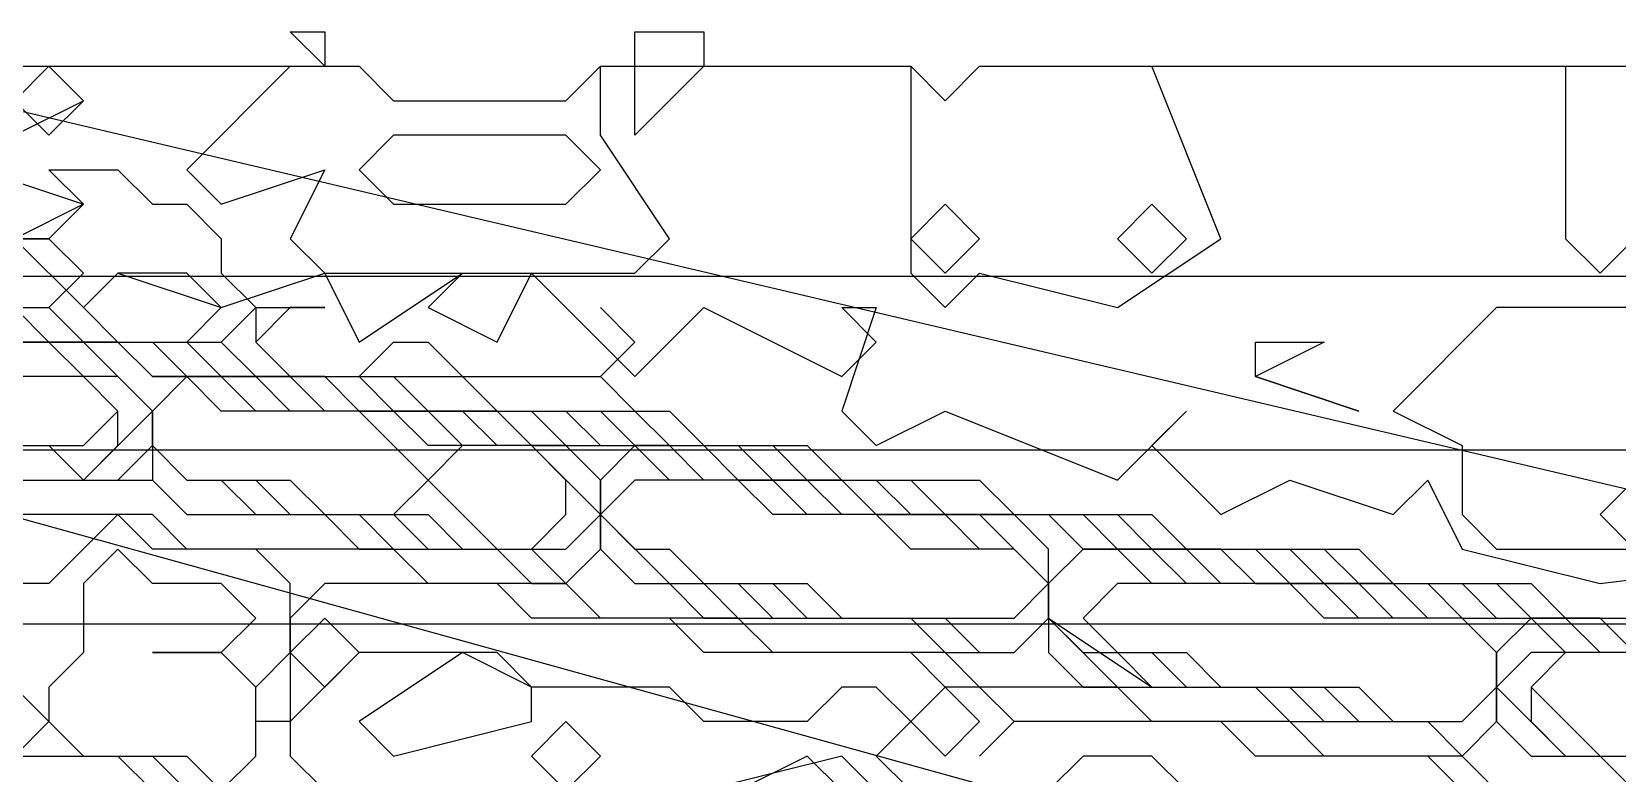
# Model space of a CAD drawing. Extents: x 46 to 224, y 52 to 151.
# Drawn here: x 135.83 to 163.21, y 138.42 to 151.22 of the extents above; entities that cross this region are included whole.
import ezdxf

# ---------------------------------------------------------------- set-up
doc = ezdxf.new("R2010")
doc.units = 0
doc.layers.add('OUTLINE', color=1, linetype='CONTINUOUS')

msp = doc.modelspace()

# ---------------------------------------------------------------- linework, layer by layer
for p, q in [((140.2913, 151.2183), (140.8865, 151.2183)), ((140.8865, 150.623), (140.2913, 151.2183)), ((140.8865, 151.2183), (140.8865, 150.623)), ((146.2437, 151.2183), (147.4341, 151.2183)), ((146.2437, 150.623), (146.2437, 151.2183)), ((147.4341, 151.2183), (147.4341, 150.623)), ((99.8151, 150.623), (141.4818, 150.623)), ((136.1246, 150.623), (135.5294, 150.0278)), ((136.7198, 150.0278), (136.1246, 150.623)), ((136.1246, 150.623), (140.2913, 150.623)), ((136.7198, 150.0278), (136.1246, 150.623)), ((140.2913, 150.623), (138.5056, 148.8373)), ((141.4818, 150.623), (142.077, 150.0278)), ((145.0532, 150.0278), (145.6484, 150.623)), ((145.6484, 149.4326), (145.6484, 150.623)), ((145.6484, 150.623), (151.0056, 150.623)), ((145.6484, 150.623), (151.0056, 150.623)), ((147.4341, 150.623), (146.2437, 149.4326)), ((146.2437, 149.4326), (146.2437, 150.623)), ((151.0056, 150.623), (151.0056, 147.0516)), ((151.0056, 150.623), (151.6008, 150.0278)), ((151.6008, 150.0278), (152.196, 150.623)), ((152.196, 150.623), (212.9103, 150.623)), ((156.3627, 147.6468), (155.1722, 150.623)), ((155.1722, 150.623), (162.3151, 150.623)), ((162.3151, 150.623), (162.3151, 147.6468)), ((135.5294, 149.4326), (136.7198, 150.0278)), ((135.5294, 150.0278), (136.1246, 149.4326)), ((136.1246, 149.4326), (136.7198, 150.0278)), ((142.077, 150.0278), (145.0532, 150.0278)), ((133.1484, 149.4326), (136.7198, 148.2421)), ((133.1484, 149.4326), (136.7198, 148.2421)), ((142.077, 149.4326), (141.4818, 148.8373)), ((145.0532, 149.4326), (142.077, 149.4326)), ((145.6484, 148.8373), (145.0532, 149.4326)), ((146.8389, 147.6468), (145.6484, 149.4326)), ((136.7198, 148.2421), (136.1246, 148.8373)), ((136.1246, 148.8373), (137.3151, 148.8373)), ((137.3151, 148.8373), (137.9103, 148.2421)), ((138.5056, 148.8373), (139.1008, 148.2421)), ((139.1008, 148.2421), (140.8865, 148.8373)), ((140.8865, 148.8373), (140.2913, 147.6468)), ((141.4818, 148.8373), (142.077, 148.2421)), ((145.0532, 148.2421), (145.6484, 148.8373)), ((136.7198, 148.2421), (135.5294, 147.6468)), ((136.7198, 148.2421), (135.5294, 147.6468)), ((136.1246, 147.6468), (136.7198, 148.2421)), ((137.9103, 148.2421), (138.5056, 148.2421)), ((138.5056, 148.2421), (139.1008, 147.6468)), ((142.077, 148.2421), (145.0532, 148.2421)), ((151.6008, 148.2421), (151.0056, 147.6468)), ((152.196, 147.6468), (151.6008, 148.2421)), ((155.1722, 148.2421), (154.577, 147.6468)), ((155.7675, 147.6468), (155.1722, 148.2421)), ((136.1246, 147.6468), (134.9341, 147.6468)), ((135.5294, 147.6468), (136.7198, 146.4564)), ((135.5294, 147.6468), (136.7198, 146.4564)), ((135.5294, 147.6468), (136.1246, 147.6468)), ((136.7198, 147.0516), (136.1246, 147.6468)), ((139.1008, 147.6468), (139.1008, 147.0516)), ((140.2913, 147.6468), (140.8865, 147.0516)), ((146.2437, 147.0516), (146.8389, 147.6468)), ((151.0056, 147.6468), (151.6008, 147.0516)), ((151.6008, 147.0516), (152.196, 147.6468)), ((154.577, 146.4564), (156.3627, 147.6468)), ((154.577, 147.6468), (155.1722, 147.0516)), ((155.1722, 147.0516), (155.7675, 147.6468)), ((162.3151, 147.6468), (162.9103, 147.0516)), ((162.9103, 147.0516), (163.5056, 147.6468)), ((136.1246, 146.4564), (136.7198, 147.0516)), ((136.7198, 146.4564), (137.3151, 147.0516)), ((136.7198, 146.4564), (137.3151, 147.0516)), ((137.3151, 147.0516), (136.7198, 146.4564)), ((137.3151, 147.0516), (139.1008, 146.4564)), ((137.3151, 147.0516), (139.1008, 146.4564)), ((138.5056, 147.0516), (137.3151, 147.0516)), ((139.1008, 146.4564), (138.5056, 147.0516)), ((139.1008, 146.4564), (140.8865, 147.0516)), ((139.1008, 146.4564), (140.8865, 147.0516)), ((139.1008, 147.0516), (139.696, 146.4564)), ((140.8865, 147.0516), (141.4818, 145.8611)), ((140.8865, 147.0516), (141.4818, 145.8611)), ((140.8865, 147.0516), (146.2437, 147.0516)), ((141.4818, 145.8611), (143.2675, 147.0516)), ((141.4818, 145.8611), (143.2675, 147.0516)), ((143.2675, 147.0516), (142.6722, 146.4564)), ((143.2675, 147.0516), (142.6722, 146.4564)), ((143.8627, 145.8611), (144.4579, 147.0516)), ((143.8627, 145.8611), (144.4579, 147.0516)), ((144.4579, 147.0516), (146.2437, 145.2659)), ((144.4579, 147.0516), (146.2437, 145.2659)), ((151.0056, 147.0516), (151.6008, 146.4564)), ((151.6008, 146.4564), (152.196, 147.0516)), ((152.196, 147.0516), (154.577, 146.4564)), ((135.5294, 146.4564), (136.1246, 145.8611)), ((135.5294, 146.4564), (136.1246, 146.4564)), ((135.5294, 146.4564), (136.1246, 146.4564)), ((136.1246, 146.4564), (136.7198, 145.8611)), ((136.7198, 146.4564), (137.3151, 145.8611)), ((138.5056, 145.8611), (139.1008, 146.4564)), ((139.1008, 145.8611), (139.696, 146.4564)), ((139.696, 146.4564), (139.696, 145.8611)), ((139.696, 146.4564), (140.8865, 146.4564)), ((140.2913, 146.4564), (139.696, 145.8611)), ((140.8865, 146.4564), (140.2913, 146.4564)), ((142.6722, 146.4564), (143.8627, 145.8611)), ((142.6722, 146.4564), (143.8627, 145.8611)), ((146.2437, 145.8611), (145.6484, 146.4564)), ((145.6484, 146.4564), (146.2437, 145.8611)), ((146.2437, 145.2659), (147.4341, 146.4564)), ((146.2437, 145.2659), (147.4341, 146.4564)), ((147.4341, 146.4564), (149.8151, 145.2659)), ((147.4341, 146.4564), (149.8151, 145.2659)), ((150.4103, 145.8611), (149.8151, 146.4564)), ((149.8151, 146.4564), (150.4103, 146.4564)), ((150.4103, 146.4564), (149.8151, 144.6707)), ((150.4103, 145.8611), (149.8151, 146.4564)), ((149.8151, 146.4564), (150.4103, 146.4564)), ((150.4103, 146.4564), (149.8151, 144.6707)), ((161.1246, 146.4564), (159.3389, 144.6707)), ((164.696, 146.4564), (161.1246, 146.4564)), ((133.1484, 145.8611), (138.5056, 145.8611)), ((133.7437, 145.8611), (137.9103, 145.8611)), ((133.7437, 145.8611), (137.9103, 145.8611)), ((134.3389, 145.8611), (137.3151, 145.8611)), ((134.9341, 145.8611), (137.3151, 145.8611)), ((134.9341, 145.8611), (137.3151, 145.8611)), ((137.3151, 145.8611), (134.9341, 145.8611)), ((136.7198, 145.8611), (134.9341, 145.8611)), ((136.7198, 145.8611), (134.9341, 145.8611)), ((136.7198, 145.8611), (134.9341, 145.8611)), ((136.7198, 145.8611), (135.5294, 145.8611)), ((137.3151, 145.8611), (135.5294, 145.8611)), ((136.1246, 145.8611), (135.5294, 145.8611)), ((136.1246, 145.8611), (139.1008, 145.8611)), ((136.7198, 145.2659), (136.1246, 145.8611)), ((137.3151, 145.2659), (136.7198, 145.8611)), ((137.3151, 145.2659), (136.7198, 145.8611)), ((137.3151, 145.2659), (136.7198, 145.8611)), ((136.7198, 145.8611), (139.1008, 145.8611)), ((137.3151, 145.2659), (136.7198, 145.8611)), ((137.3151, 145.8611), (137.9103, 145.2659)), ((137.9103, 145.2659), (137.3151, 145.8611)), ((137.3151, 145.8611), (137.9103, 145.2659)), ((137.9103, 145.2659), (137.3151, 145.8611)), ((137.3151, 145.8611), (137.9103, 145.2659)), ((137.3151, 145.8611), (138.5056, 145.8611)), ((137.9103, 145.8611), (138.5056, 145.2659)), ((137.9103, 145.8611), (138.5056, 145.2659)), ((138.5056, 145.8611), (139.1008, 145.2659)), ((139.1008, 145.8611), (139.696, 145.2659)), ((139.696, 145.8611), (140.2913, 145.2659)), ((139.696, 145.8611), (140.2913, 145.2659)), ((141.4818, 145.2659), (142.077, 145.8611)), ((142.077, 145.8611), (142.6722, 145.8611)), ((142.6722, 145.8611), (143.2675, 145.2659)), ((145.6484, 145.2659), (146.2437, 145.8611)), ((146.2437, 145.8611), (145.6484, 145.2659)), ((149.8151, 145.2659), (150.4103, 145.8611)), ((149.8151, 145.2659), (150.4103, 145.8611)), ((156.9579, 145.8611), (158.1484, 145.8611)), ((158.1484, 145.8611), (156.9579, 145.2659)), ((156.9579, 145.2659), (156.9579, 145.8611)), ((156.9579, 145.8611), (158.1484, 145.8611)), ((158.1484, 145.8611), (156.9579, 145.2659)), ((156.9579, 145.2659), (156.9579, 145.8611)), ((136.7198, 145.2659), (134.9341, 145.2659)), ((136.7198, 145.2659), (134.9341, 145.2659)), ((137.3151, 145.2659), (136.7198, 145.2659)), ((137.3151, 144.6707), (136.7198, 145.2659)), ((137.3151, 144.6707), (136.7198, 145.2659)), ((137.9103, 144.6707), (137.3151, 145.2659)), ((137.9103, 144.6707), (137.3151, 145.2659)), ((137.9103, 144.6707), (137.3151, 145.2659)), ((137.9103, 144.6707), (137.3151, 145.2659)), ((137.9103, 144.6707), (137.3151, 145.2659)), ((138.5056, 145.2659), (137.9103, 144.6707)), ((137.9103, 145.2659), (140.8865, 145.2659)), ((140.8865, 145.2659), (137.9103, 145.2659)), ((137.9103, 145.2659), (140.8865, 145.2659)), ((140.8865, 145.2659), (137.9103, 145.2659)), ((137.9103, 145.2659), (140.8865, 145.2659)), ((138.5056, 145.2659), (137.9103, 144.6707)), ((138.5056, 145.2659), (137.9103, 144.6707)), ((138.5056, 145.2659), (137.9103, 144.6707)), ((138.5056, 145.2659), (137.9103, 144.6707)), ((138.5056, 145.2659), (137.9103, 144.6707)), ((138.5056, 145.2659), (137.9103, 144.6707)), ((139.696, 145.2659), (138.5056, 145.2659)), ((140.2913, 145.2659), (138.5056, 145.2659)), ((138.5056, 145.2659), (140.8865, 145.2659)), ((139.696, 145.2659), (138.5056, 145.2659)), ((139.1008, 145.2659), (138.5056, 145.2659)), ((139.1008, 144.6707), (138.5056, 145.2659)), ((139.1008, 144.6707), (138.5056, 145.2659)), ((138.5056, 145.2659), (140.8865, 145.2659)), ((139.696, 145.2659), (138.5056, 145.2659)), ((139.1008, 145.2659), (141.4818, 145.2659)), ((139.696, 144.6707), (139.1008, 145.2659)), ((140.2913, 144.6707), (139.696, 145.2659)), ((140.2913, 144.6707), (139.696, 145.2659)), ((139.696, 145.2659), (142.077, 145.2659)), ((140.2913, 144.6707), (139.696, 145.2659)), ((140.8865, 144.6707), (140.2913, 145.2659)), ((140.2913, 145.2659), (143.2675, 145.2659)), ((140.2913, 145.2659), (141.4818, 145.2659)), ((140.8865, 145.2659), (141.4818, 144.6707)), ((141.4818, 144.6707), (140.8865, 145.2659)), ((140.8865, 145.2659), (141.4818, 144.6707)), ((141.4818, 144.6707), (140.8865, 145.2659)), ((140.8865, 145.2659), (141.4818, 144.6707)), ((140.8865, 145.2659), (141.4818, 144.6707)), ((140.8865, 145.2659), (141.4818, 144.6707)), ((141.4818, 145.2659), (142.077, 144.6707)), ((142.077, 145.2659), (142.6722, 144.6707)), ((143.2675, 145.2659), (143.8627, 144.6707)), ((143.2675, 145.2659), (145.6484, 145.2659)), ((145.6484, 145.2659), (146.2437, 144.6707)), ((156.9579, 145.2659), (158.7437, 144.6707)), ((158.7437, 144.6707), (156.9579, 145.2659)), ((156.9579, 145.2659), (158.7437, 144.6707)), ((158.7437, 144.6707), (156.9579, 145.2659)), ((136.7198, 143.4802), (137.9103, 144.6707)), ((136.7198, 144.0754), (137.3151, 144.6707)), ((137.3151, 144.0754), (137.3151, 144.6707)), ((137.9103, 144.0754), (137.9103, 144.6707)), ((137.9103, 144.6707), (137.9103, 143.4802)), ((137.9103, 144.0754), (137.9103, 144.6707)), ((137.9103, 144.6707), (137.9103, 143.4802)), ((137.9103, 144.0754), (137.9103, 144.6707)), ((137.9103, 144.6707), (137.9103, 143.4802)), ((137.9103, 144.6707), (137.9103, 144.0754)), ((137.9103, 144.6707), (137.9103, 144.0754)), ((137.9103, 144.6707), (137.9103, 144.0754)), ((137.9103, 144.0754), (137.9103, 144.6707)), ((137.9103, 144.6707), (137.9103, 143.4802)), ((139.696, 144.6707), (139.1008, 144.6707)), ((139.696, 144.6707), (139.1008, 144.6707)), ((140.2913, 144.6707), (139.696, 144.6707)), ((142.077, 144.6707), (139.696, 144.6707)), ((141.4818, 144.6707), (139.696, 144.6707)), ((140.8865, 144.6707), (140.2913, 144.6707)), ((140.8865, 144.6707), (140.2913, 144.6707)), ((142.6722, 144.6707), (140.2913, 144.6707)), ((140.8865, 144.6707), (140.2913, 144.6707)), ((143.2675, 144.6707), (140.8865, 144.6707)), ((141.4818, 144.6707), (140.8865, 144.6707)), ((143.2675, 144.6707), (140.8865, 144.6707)), ((143.2675, 144.6707), (140.8865, 144.6707)), ((141.4818, 144.6707), (143.8627, 144.6707)), ((143.8627, 144.6707), (141.4818, 144.6707)), ((141.4818, 144.6707), (143.8627, 144.6707)), ((143.8627, 144.6707), (141.4818, 144.6707)), ((141.4818, 144.6707), (143.8627, 144.6707)), ((143.2675, 144.6707), (141.4818, 144.6707)), ((141.4818, 144.6707), (144.4579, 144.6707)), ((142.6722, 143.4802), (141.4818, 144.6707)), ((141.4818, 144.6707), (144.4579, 144.6707)), ((142.077, 144.6707), (145.0532, 144.6707)), ((142.6722, 144.0754), (142.077, 144.6707)), ((142.6722, 144.6707), (145.6484, 144.6707)), ((143.2675, 144.0754), (142.6722, 144.6707)), ((143.8627, 144.0754), (143.2675, 144.6707)), ((143.8627, 144.0754), (143.2675, 144.6707)), ((143.8627, 144.0754), (143.2675, 144.6707)), ((143.8627, 144.0754), (143.2675, 144.6707)), ((143.8627, 144.6707), (144.4579, 144.0754)), ((144.4579, 144.0754), (143.8627, 144.6707)), ((143.8627, 144.6707), (144.4579, 144.0754)), ((144.4579, 144.0754), (143.8627, 144.6707)), ((143.8627, 144.6707), (144.4579, 144.0754)), ((143.8627, 144.6707), (146.2437, 144.6707)), ((144.4579, 144.6707), (145.0532, 144.0754)), ((144.4579, 144.6707), (145.0532, 144.0754)), ((145.0532, 144.6707), (145.6484, 144.0754)), ((145.6484, 144.6707), (146.2437, 144.0754)), ((146.2437, 144.6707), (146.8389, 144.0754)), ((146.2437, 144.6707), (146.8389, 144.6707)), ((146.8389, 144.6707), (147.4341, 144.0754)), ((149.8151, 144.6707), (150.4103, 144.0754)), ((149.8151, 144.6707), (150.4103, 144.0754)), ((150.4103, 144.0754), (151.6008, 144.6707)), ((150.4103, 144.0754), (151.6008, 144.6707)), ((151.6008, 144.6707), (154.577, 143.4802)), ((151.6008, 144.6707), (154.577, 143.4802)), ((154.577, 143.4802), (155.7675, 144.6707)), ((154.577, 143.4802), (155.7675, 144.6707)), ((155.7675, 144.6707), (155.1722, 144.0754)), ((155.7675, 144.6707), (155.1722, 144.0754)), ((159.3389, 144.6707), (160.5294, 144.0754)), ((135.5294, 144.0754), (136.1246, 144.0754)), ((135.5294, 144.0754), (136.7198, 144.0754)), ((136.1246, 144.0754), (136.7198, 143.4802)), ((136.7198, 143.4802), (137.3151, 144.0754)), ((137.3151, 143.4802), (137.9103, 144.0754)), ((137.3151, 143.4802), (137.9103, 144.0754)), ((137.3151, 143.4802), (137.9103, 144.0754)), ((137.3151, 143.4802), (137.9103, 144.0754)), ((137.9103, 144.0754), (138.5056, 143.4802)), ((137.9103, 144.0754), (138.5056, 143.4802)), ((137.9103, 144.0754), (138.5056, 143.4802)), ((144.4579, 144.0754), (142.6722, 144.0754)), ((143.2675, 144.0754), (142.6722, 143.4802)), ((144.4579, 144.0754), (143.2675, 144.0754)), ((144.4579, 144.0754), (143.2675, 144.0754)), ((145.0532, 144.0754), (143.8627, 144.0754)), ((145.0532, 144.0754), (143.8627, 144.0754)), ((145.0532, 144.0754), (143.8627, 144.0754)), ((145.0532, 144.0754), (143.8627, 144.0754)), ((144.4579, 144.0754), (147.4341, 144.0754)), ((145.0532, 144.0754), (144.4579, 144.0754)), ((144.4579, 144.0754), (147.4341, 144.0754)), ((145.0532, 144.0754), (144.4579, 144.0754)), ((144.4579, 144.0754), (147.4341, 144.0754)), ((145.6484, 142.8849), (144.4579, 144.0754)), ((145.0532, 143.4802), (144.4579, 144.0754)), ((145.0532, 143.4802), (144.4579, 144.0754)), ((145.6484, 143.4802), (145.0532, 144.0754)), ((145.6484, 143.4802), (145.0532, 144.0754)), ((145.6484, 143.4802), (145.0532, 144.0754)), ((145.6484, 143.4802), (145.0532, 144.0754)), ((145.0532, 144.0754), (148.0294, 144.0754)), ((145.6484, 143.4802), (145.0532, 144.0754)), ((145.0532, 144.0754), (148.0294, 144.0754)), ((145.6484, 143.4802), (145.0532, 144.0754)), ((145.6484, 144.0754), (148.0294, 144.0754)), ((146.2437, 144.0754), (145.6484, 143.4802)), ((146.2437, 144.0754), (145.6484, 143.4802)), ((146.2437, 144.0754), (145.6484, 143.4802)), ((146.2437, 144.0754), (145.6484, 143.4802)), ((146.2437, 144.0754), (145.6484, 143.4802)), ((146.8389, 143.4802), (146.2437, 144.0754)), ((146.8389, 144.0754), (146.2437, 144.0754)), ((146.8389, 144.0754), (146.2437, 144.0754)), ((146.8389, 143.4802), (146.2437, 144.0754)), ((146.2437, 144.0754), (148.0294, 144.0754)), ((146.8389, 143.4802), (146.2437, 144.0754)), ((147.4341, 143.4802), (146.8389, 144.0754)), ((147.4341, 143.4802), (146.8389, 144.0754)), ((146.8389, 144.0754), (148.6246, 144.0754)), ((147.4341, 144.0754), (148.0294, 143.4802)), ((147.4341, 144.0754), (148.0294, 143.4802)), ((147.4341, 144.0754), (148.0294, 143.4802)), ((147.4341, 144.0754), (149.2198, 144.0754)), ((148.0294, 144.0754), (148.6246, 143.4802)), ((148.0294, 144.0754), (148.6246, 143.4802)), ((148.0294, 144.0754), (148.6246, 143.4802)), ((148.0294, 144.0754), (148.6246, 143.4802)), ((148.6246, 144.0754), (149.2198, 143.4802)), ((149.2198, 144.0754), (149.8151, 143.4802)), ((155.1722, 144.0754), (156.3627, 142.8849)), ((155.1722, 144.0754), (156.3627, 142.8849)), ((160.5294, 144.0754), (160.5294, 142.8849)), ((133.7437, 143.4802), (137.3151, 143.4802)), ((133.7437, 143.4802), (137.3151, 143.4802)), ((133.7437, 143.4802), (137.3151, 143.4802)), ((134.3389, 143.4802), (137.9103, 143.4802)), ((134.3389, 143.4802), (137.9103, 143.4802)), ((134.9341, 143.4802), (137.3151, 143.4802)), ((134.9341, 143.4802), (136.7198, 143.4802)), ((137.9103, 143.4802), (138.5056, 142.8849)), ((137.9103, 143.4802), (138.5056, 142.8849)), ((137.9103, 143.4802), (138.5056, 142.8849)), ((137.9103, 143.4802), (138.5056, 142.8849)), ((137.9103, 143.4802), (138.5056, 142.8849)), ((137.9103, 143.4802), (138.5056, 142.8849)), ((138.5056, 143.4802), (139.1008, 143.4802)), ((138.5056, 143.4802), (139.696, 143.4802)), ((138.5056, 143.4802), (140.2913, 143.4802)), ((139.1008, 143.4802), (139.696, 142.8849)), ((139.696, 143.4802), (140.2913, 142.8849)), ((140.2913, 143.4802), (140.8865, 142.8849)), ((142.077, 142.8849), (142.6722, 143.4802)), ((142.6722, 143.4802), (143.8627, 142.2897)), ((145.0532, 142.8849), (145.0532, 143.4802)), ((145.0532, 142.8849), (145.0532, 143.4802)), ((145.6484, 142.8849), (145.6484, 143.4802)), ((145.6484, 143.4802), (145.6484, 142.2897)), ((145.6484, 142.2897), (145.6484, 143.4802)), ((145.6484, 142.2897), (145.6484, 143.4802)), ((145.6484, 143.4802), (145.6484, 142.2897)), ((145.6484, 142.2897), (145.6484, 143.4802)), ((145.6484, 143.4802), (145.6484, 142.2897)), ((145.6484, 142.2897), (145.6484, 143.4802)), ((145.6484, 143.4802), (145.6484, 142.2897)), ((146.2437, 143.4802), (145.6484, 142.8849)), ((146.2437, 143.4802), (145.6484, 142.8849)), ((146.2437, 143.4802), (145.6484, 142.8849)), ((145.6484, 142.2897), (145.6484, 143.4802)), ((145.6484, 143.4802), (145.6484, 142.2897)), ((148.6246, 143.4802), (146.2437, 143.4802)), ((148.0294, 143.4802), (146.2437, 143.4802)), ((148.0294, 143.4802), (146.2437, 143.4802)), ((147.4341, 143.4802), (146.8389, 143.4802)), ((147.4341, 143.4802), (146.8389, 143.4802)), ((147.4341, 143.4802), (146.8389, 143.4802)), ((149.2198, 143.4802), (147.4341, 143.4802)), ((148.0294, 143.4802), (147.4341, 143.4802)), ((148.0294, 143.4802), (147.4341, 143.4802)), ((149.2198, 143.4802), (147.4341, 143.4802)), ((149.2198, 143.4802), (147.4341, 143.4802)), ((148.0294, 143.4802), (149.8151, 143.4802)), ((148.0294, 143.4802), (149.8151, 143.4802)), ((149.8151, 143.4802), (148.0294, 143.4802)), ((148.0294, 143.4802), (150.4103, 143.4802)), ((149.2198, 143.4802), (148.0294, 143.4802)), ((148.6246, 142.8849), (148.0294, 143.4802)), ((148.6246, 142.8849), (148.0294, 143.4802)), ((148.6246, 143.4802), (151.0056, 143.4802)), ((148.6246, 143.4802), (150.4103, 143.4802)), ((148.6246, 143.4802), (151.0056, 143.4802)), ((149.2198, 142.8849), (148.6246, 143.4802)), ((148.6246, 143.4802), (150.4103, 143.4802)), ((149.8151, 142.8849), (149.2198, 143.4802)), ((149.8151, 142.8849), (149.2198, 143.4802)), ((149.8151, 142.8849), (149.2198, 143.4802)), ((149.2198, 143.4802), (152.196, 143.4802)), ((149.8151, 142.8849), (149.2198, 143.4802)), ((149.8151, 143.4802), (150.4103, 142.8849)), ((149.8151, 143.4802), (150.4103, 142.8849)), ((150.4103, 142.8849), (149.8151, 143.4802)), ((149.8151, 143.4802), (152.196, 143.4802)), ((150.4103, 143.4802), (151.0056, 142.8849)), ((150.4103, 143.4802), (151.0056, 142.8849)), ((150.4103, 143.4802), (151.0056, 142.8849)), ((151.0056, 143.4802), (151.6008, 142.8849)), ((151.0056, 143.4802), (151.6008, 142.8849)), ((152.196, 143.4802), (152.7913, 142.8849)), ((152.196, 143.4802), (152.7913, 142.8849)), ((156.3627, 142.8849), (157.5532, 143.4802)), ((156.3627, 142.8849), (157.5532, 143.4802)), ((157.5532, 143.4802), (159.3389, 142.8849)), ((157.5532, 143.4802), (159.3389, 142.8849)), ((159.3389, 142.8849), (159.9341, 143.4802)), ((159.3389, 142.8849), (159.9341, 143.4802)), ((159.9341, 143.4802), (160.5294, 142.2897)), ((159.9341, 143.4802), (160.5294, 142.2897)), ((163.5056, 143.4802), (162.9103, 142.8849)), ((137.9103, 142.8849), (133.7437, 142.8849)), ((137.9103, 142.8849), (133.7437, 142.8849)), ((137.3151, 142.8849), (136.1246, 141.6945)), ((137.9103, 142.2897), (137.3151, 142.8849)), ((138.5056, 142.2897), (137.9103, 142.8849)), ((138.5056, 142.2897), (137.9103, 142.8849)), ((138.5056, 142.8849), (141.4818, 142.8849)), ((138.5056, 142.8849), (140.8865, 142.8849)), ((138.5056, 142.8849), (140.8865, 142.8849)), ((138.5056, 142.8849), (140.8865, 142.8849)), ((138.5056, 142.8849), (141.4818, 142.8849)), ((138.5056, 142.8849), (141.4818, 142.8849)), ((139.696, 142.8849), (142.077, 142.8849)), ((140.2913, 142.8849), (142.6722, 142.8849)), ((140.8865, 142.8849), (141.4818, 142.2897)), ((140.8865, 142.8849), (141.4818, 142.2897)), ((140.8865, 142.8849), (141.4818, 142.2897)), ((140.8865, 142.8849), (142.077, 142.8849)), ((141.4818, 142.8849), (142.077, 142.2897)), ((141.4818, 142.8849), (142.077, 142.2897)), ((141.4818, 142.8849), (142.077, 142.2897)), ((142.077, 142.8849), (142.6722, 142.2897)), ((142.6722, 142.8849), (143.2675, 142.2897)), ((144.4579, 142.2897), (145.0532, 142.8849)), ((144.4579, 142.2897), (145.0532, 142.8849)), ((145.0532, 142.2897), (145.6484, 142.8849)), ((145.0532, 142.2897), (145.6484, 142.8849)), ((145.6484, 142.8849), (145.6484, 142.2897)), ((145.6484, 142.8849), (146.8389, 141.6945)), ((145.6484, 142.8849), (146.2437, 142.2897)), ((149.2198, 142.8849), (148.6246, 142.8849)), ((149.2198, 142.8849), (148.6246, 142.8849)), ((149.8151, 142.8849), (149.2198, 142.8849)), ((151.6008, 142.8849), (149.2198, 142.8849)), ((150.4103, 142.8849), (149.2198, 142.8849)), ((152.196, 142.8849), (149.8151, 142.8849)), ((152.7913, 142.8849), (149.8151, 142.8849)), ((152.196, 142.8849), (149.8151, 142.8849)), ((151.6008, 142.8849), (149.8151, 142.8849)), ((152.196, 142.8849), (149.8151, 142.8849)), ((150.4103, 142.8849), (153.3865, 142.8849)), ((150.4103, 142.8849), (153.3865, 142.8849)), ((152.7913, 142.8849), (150.4103, 142.8849)), ((151.0056, 142.2897), (150.4103, 142.8849)), ((151.0056, 142.8849), (153.3865, 142.8849)), ((151.0056, 142.8849), (153.9818, 142.8849)), ((151.0056, 142.8849), (153.9818, 142.8849)), ((151.6008, 142.8849), (153.9818, 142.8849)), ((151.6008, 142.8849), (154.577, 142.8849)), ((152.196, 142.2897), (151.6008, 142.8849)), ((152.196, 142.2897), (151.6008, 142.8849)), ((153.3865, 141.6945), (152.196, 142.8849)), ((153.3865, 141.6945), (152.196, 142.8849)), ((153.3865, 141.6945), (152.196, 142.8849)), ((153.3865, 142.2897), (152.7913, 142.8849)), ((153.3865, 142.2897), (152.7913, 142.8849)), ((152.7913, 142.8849), (154.577, 142.8849)), ((152.7913, 142.8849), (155.1722, 142.8849)), ((153.3865, 142.8849), (153.9818, 142.2897)), ((153.3865, 142.8849), (153.9818, 142.2897)), ((153.3865, 142.8849), (153.9818, 142.2897)), ((153.9818, 142.8849), (154.577, 142.2897)), ((153.9818, 142.8849), (154.577, 142.2897)), ((153.9818, 142.8849), (154.577, 142.2897)), ((154.577, 142.8849), (155.1722, 142.2897)), ((154.577, 142.8849), (155.1722, 142.2897)), ((155.1722, 142.8849), (155.7675, 142.2897)), ((160.5294, 142.8849), (161.1246, 142.2897)), ((162.9103, 142.8849), (163.5056, 142.2897)), ((137.3151, 142.2897), (136.7198, 141.6945)), ((137.3151, 142.2897), (136.7198, 141.6945)), ((137.9103, 141.6945), (137.3151, 142.2897)), ((137.9103, 141.6945), (137.3151, 142.2897)), ((139.696, 142.2897), (137.9103, 142.2897)), ((142.077, 142.2897), (138.5056, 142.2897)), ((142.077, 142.2897), (138.5056, 142.2897)), ((140.2913, 141.6945), (139.696, 142.2897)), ((141.4818, 142.2897), (143.8627, 142.2897)), ((141.4818, 142.2897), (143.8627, 142.2897)), ((141.4818, 142.2897), (144.4579, 142.2897)), ((142.077, 142.2897), (145.0532, 142.2897)), ((142.6722, 141.6945), (142.077, 142.2897)), ((142.6722, 141.6945), (142.077, 142.2897)), ((142.077, 142.2897), (144.4579, 142.2897)), ((142.077, 142.2897), (144.4579, 142.2897)), ((142.6722, 142.2897), (145.0532, 142.2897)), ((143.2675, 142.2897), (144.4579, 142.2897)), ((143.8627, 142.2897), (144.4579, 141.6945)), ((143.8627, 142.2897), (144.4579, 141.6945)), ((143.8627, 142.2897), (144.4579, 142.2897)), ((144.4579, 142.2897), (145.0532, 141.6945)), ((144.4579, 142.2897), (145.0532, 141.6945)), ((144.4579, 142.2897), (145.0532, 141.6945)), ((145.0532, 141.6945), (145.6484, 142.2897)), ((145.0532, 141.6945), (145.6484, 142.2897)), ((145.0532, 141.6945), (145.6484, 142.2897)), ((145.0532, 141.6945), (145.6484, 142.2897)), ((145.0532, 141.6945), (145.6484, 142.2897)), ((145.6484, 142.2897), (146.2437, 141.6945)), ((145.6484, 142.2897), (146.2437, 141.6945)), ((145.6484, 142.2897), (146.2437, 141.6945)), ((145.6484, 142.2897), (146.2437, 141.6945)), ((145.6484, 142.2897), (146.2437, 141.6945)), ((145.6484, 142.2897), (146.2437, 141.6945)), ((146.2437, 142.2897), (146.8389, 142.2897)), ((146.8389, 142.2897), (147.4341, 141.6945)), ((152.7913, 142.2897), (151.0056, 142.2897)), ((152.7913, 142.2897), (152.196, 142.2897)), ((152.7913, 142.2897), (152.196, 142.2897)), ((153.3865, 141.6945), (152.7913, 142.2897)), ((153.3865, 141.6945), (152.7913, 142.2897)), ((153.3865, 141.6945), (152.7913, 142.2897)), ((153.9818, 142.2897), (153.3865, 141.6945)), ((153.9818, 142.2897), (153.3865, 141.6945)), ((153.9818, 142.2897), (153.3865, 141.6945)), ((153.3865, 141.0992), (153.3865, 142.2897)), ((153.3865, 141.0992), (153.3865, 142.2897)), ((153.9818, 142.2897), (153.3865, 141.6945)), ((153.9818, 142.2897), (153.3865, 141.6945)), ((153.9818, 142.2897), (153.3865, 141.6945)), ((153.9818, 142.2897), (153.3865, 141.6945)), ((153.9818, 142.2897), (153.3865, 141.6945)), ((155.1722, 142.2897), (153.9818, 142.2897)), ((153.9818, 142.2897), (156.3627, 142.2897)), ((156.3627, 142.2897), (153.9818, 142.2897)), ((153.9818, 142.2897), (156.3627, 142.2897)), ((156.3627, 142.2897), (153.9818, 142.2897)), ((153.9818, 142.2897), (156.9579, 142.2897)), ((155.7675, 142.2897), (153.9818, 142.2897)), ((155.7675, 142.2897), (153.9818, 142.2897)), ((155.1722, 142.2897), (153.9818, 142.2897)), ((154.577, 142.2897), (153.9818, 142.2897)), ((155.7675, 142.2897), (153.9818, 142.2897)), ((154.577, 142.2897), (157.5532, 142.2897)), ((154.577, 142.2897), (156.9579, 142.2897)), ((155.1722, 141.6945), (154.577, 142.2897)), ((154.577, 142.2897), (156.9579, 142.2897)), ((155.7675, 141.6945), (155.1722, 142.2897)), ((155.1722, 142.2897), (157.5532, 142.2897)), ((155.7675, 141.6945), (155.1722, 142.2897)), ((155.1722, 142.2897), (158.1484, 142.2897)), ((156.3627, 141.6945), (155.7675, 142.2897)), ((156.3627, 141.6945), (155.7675, 142.2897)), ((155.7675, 142.2897), (158.7437, 142.2897)), ((156.3627, 141.6945), (155.7675, 142.2897)), ((156.3627, 142.2897), (156.9579, 141.6945)), ((156.9579, 141.6945), (156.3627, 142.2897)), ((156.3627, 142.2897), (156.9579, 141.6945)), ((156.9579, 141.6945), (156.3627, 142.2897)), ((156.9579, 142.2897), (157.5532, 141.6945)), ((156.9579, 142.2897), (157.5532, 141.6945)), ((156.9579, 142.2897), (157.5532, 141.6945)), ((157.5532, 142.2897), (158.1484, 141.6945)), ((157.5532, 142.2897), (158.1484, 141.6945)), ((158.1484, 142.2897), (158.7437, 141.6945)), ((158.7437, 142.2897), (159.3389, 141.6945)), ((160.5294, 142.2897), (162.9103, 141.6945)), ((160.5294, 142.2897), (162.9103, 141.6945)), ((161.1246, 142.2897), (165.2913, 142.2897)), ((162.9103, 141.6945), (167.6722, 142.2897)), ((162.9103, 141.6945), (167.6722, 142.2897)), ((136.1246, 141.6945), (135.5294, 141.6945)), ((136.7198, 141.6945), (136.7198, 140.504)), ((136.7198, 141.6945), (136.7198, 140.504)), ((138.5056, 141.6945), (137.9103, 141.6945)), ((138.5056, 141.6945), (137.9103, 141.6945)), ((139.1008, 141.6945), (138.5056, 141.6945)), ((139.1008, 141.6945), (138.5056, 141.6945)), ((139.696, 141.0992), (139.1008, 141.6945)), ((139.696, 141.0992), (139.1008, 141.6945)), ((140.8865, 141.6945), (140.2913, 141.0992)), ((140.2913, 140.504), (140.2913, 141.6945)), ((143.8627, 141.6945), (140.8865, 141.6945)), ((145.0532, 141.6945), (142.6722, 141.6945)), ((145.0532, 141.6945), (142.6722, 141.6945)), ((144.4579, 141.0992), (143.8627, 141.6945)), ((144.4579, 141.6945), (145.0532, 141.6945)), ((144.4579, 141.6945), (145.0532, 141.6945)), ((145.6484, 141.0992), (145.0532, 141.6945)), ((145.6484, 141.0992), (145.0532, 141.6945)), ((146.2437, 141.6945), (148.0294, 141.6945)), ((146.2437, 141.6945), (146.8389, 141.6945)), ((146.2437, 141.6945), (147.4341, 141.6945)), ((146.2437, 141.6945), (147.4341, 141.6945)), ((146.2437, 141.6945), (148.6246, 141.6945)), ((146.2437, 141.6945), (147.4341, 141.6945)), ((146.8389, 141.6945), (147.4341, 141.0992)), ((146.8389, 141.6945), (149.2198, 141.6945)), ((147.4341, 141.6945), (148.0294, 141.0992)), ((147.4341, 141.6945), (148.0294, 141.0992)), ((147.4341, 141.6945), (149.2198, 141.6945)), ((147.4341, 141.6945), (148.0294, 141.0992)), ((148.0294, 141.6945), (148.6246, 141.0992)), ((148.6246, 141.6945), (149.2198, 141.0992)), ((149.2198, 141.6945), (149.8151, 141.0992)), ((149.2198, 141.6945), (149.8151, 141.0992)), ((152.7913, 141.0992), (153.3865, 141.6945)), ((152.7913, 141.0992), (153.3865, 141.6945)), ((153.3865, 141.0992), (153.3865, 141.6945)), ((153.3865, 141.6945), (153.3865, 141.0992)), ((153.3865, 141.6945), (153.3865, 140.504)), ((153.3865, 141.6945), (153.3865, 140.504)), ((153.3865, 141.6945), (153.3865, 141.0992)), ((153.3865, 141.0992), (153.3865, 141.6945)), ((153.3865, 141.6945), (153.3865, 141.0992)), ((153.3865, 141.0992), (153.3865, 141.6945)), ((153.3865, 141.6945), (153.3865, 141.0992)), ((153.3865, 141.6945), (153.3865, 141.0992)), ((153.3865, 141.0992), (153.3865, 141.6945)), ((153.3865, 141.6945), (153.3865, 141.0992)), ((154.577, 141.6945), (153.9818, 141.0992)), ((157.5532, 141.6945), (154.577, 141.6945)), ((155.7675, 141.6945), (155.1722, 141.6945)), ((156.3627, 141.6945), (155.7675, 141.6945)), ((156.3627, 141.6945), (155.7675, 141.6945)), ((157.5532, 141.6945), (155.7675, 141.6945)), ((158.7437, 141.6945), (156.3627, 141.6945)), ((156.9579, 141.6945), (156.3627, 141.6945)), ((156.9579, 141.6945), (156.3627, 141.6945)), ((158.1484, 141.6945), (156.3627, 141.6945)), ((156.9579, 141.6945), (156.3627, 141.6945)), ((156.9579, 141.6945), (159.3389, 141.6945)), ((159.3389, 141.6945), (156.9579, 141.6945)), ((156.9579, 141.6945), (159.3389, 141.6945)), ((159.3389, 141.6945), (156.9579, 141.6945)), ((159.3389, 141.6945), (156.9579, 141.6945)), ((158.7437, 141.6945), (156.9579, 141.6945)), ((158.7437, 141.6945), (156.9579, 141.6945)), ((157.5532, 141.6945), (159.9341, 141.6945)), ((157.5532, 141.6945), (159.9341, 141.6945)), ((158.1484, 141.0992), (157.5532, 141.6945)), ((158.1484, 141.0992), (157.5532, 141.6945)), ((157.5532, 141.6945), (159.9341, 141.6945)), ((158.1484, 141.6945), (160.5294, 141.6945)), ((158.1484, 141.6945), (160.5294, 141.6945)), ((158.7437, 141.0992), (158.1484, 141.6945)), ((159.3389, 141.0992), (158.7437, 141.6945)), ((159.3389, 141.0992), (158.7437, 141.6945)), ((158.7437, 141.6945), (161.1246, 141.6945)), ((159.3389, 141.0992), (158.7437, 141.6945)), ((159.9341, 141.0992), (159.3389, 141.6945)), ((159.3389, 141.6945), (161.7198, 141.6945)), ((159.9341, 141.6945), (160.5294, 141.0992)), ((159.9341, 141.6945), (160.5294, 141.0992)), ((159.9341, 141.6945), (160.5294, 141.0992)), ((160.5294, 141.6945), (161.1246, 141.0992)), ((160.5294, 141.6945), (161.1246, 141.0992)), ((161.1246, 141.6945), (161.7198, 141.0992)), ((161.7198, 141.6945), (162.3151, 141.0992)), ((139.1008, 140.504), (139.696, 141.0992)), ((139.1008, 140.504), (139.696, 141.0992)), ((140.2913, 141.0992), (140.2913, 139.3135)), ((140.8865, 141.0992), (140.2913, 140.504)), ((140.8865, 141.0992), (140.2913, 140.504)), ((141.4818, 140.504), (140.8865, 141.0992)), ((141.4818, 140.504), (140.8865, 141.0992)), ((146.8389, 141.0992), (144.4579, 141.0992)), ((148.0294, 141.0992), (145.6484, 141.0992)), ((148.0294, 141.0992), (145.6484, 141.0992)), ((147.4341, 140.504), (146.8389, 141.0992)), ((147.4341, 141.0992), (151.0056, 141.0992)), ((148.6246, 140.504), (148.0294, 141.0992)), ((148.6246, 140.504), (148.0294, 141.0992)), ((148.0294, 141.0992), (151.0056, 141.0992)), ((148.0294, 141.0992), (151.0056, 141.0992)), ((148.0294, 141.0992), (151.0056, 141.0992)), ((148.6246, 141.0992), (151.6008, 141.0992)), ((149.2198, 141.0992), (151.6008, 141.0992)), ((149.8151, 141.0992), (152.7913, 141.0992)), ((149.8151, 141.0992), (152.7913, 141.0992)), ((151.0056, 141.0992), (151.6008, 140.504)), ((151.0056, 141.0992), (151.6008, 140.504)), ((151.0056, 141.0992), (151.6008, 140.504)), ((151.0056, 141.0992), (151.6008, 140.504)), ((151.6008, 141.0992), (152.196, 140.504)), ((151.6008, 141.0992), (152.196, 140.504)), ((152.7913, 140.504), (153.3865, 141.0992)), ((152.7913, 140.504), (153.3865, 141.0992)), ((152.7913, 140.504), (153.3865, 141.0992)), ((152.7913, 140.504), (153.3865, 141.0992)), ((152.7913, 140.504), (153.3865, 141.0992)), ((152.7913, 140.504), (153.3865, 141.0992)), ((153.3865, 141.0992), (155.1722, 139.9088)), ((153.3865, 141.0992), (154.577, 139.9088)), ((153.3865, 141.0992), (154.577, 139.9088)), ((153.3865, 141.0992), (153.9818, 140.504)), ((153.3865, 141.0992), (153.9818, 140.504)), ((153.3865, 141.0992), (154.577, 139.9088)), ((153.9818, 141.0992), (154.577, 140.504)), ((160.5294, 141.0992), (158.1484, 141.0992)), ((158.7437, 141.0992), (158.1484, 141.0992)), ((160.5294, 141.0992), (158.7437, 141.0992)), ((160.5294, 141.0992), (158.7437, 141.0992)), ((160.5294, 141.0992), (159.3389, 141.0992)), ((160.5294, 141.0992), (159.3389, 141.0992)), ((160.5294, 141.0992), (159.3389, 141.0992)), ((160.5294, 141.0992), (159.9341, 141.0992)), ((161.1246, 140.504), (160.5294, 141.0992)), ((161.1246, 140.504), (160.5294, 141.0992)), ((160.5294, 141.0992), (162.9103, 141.0992)), ((161.1246, 140.504), (160.5294, 141.0992)), ((160.5294, 141.0992), (162.9103, 141.0992)), ((160.5294, 141.0992), (162.9103, 141.0992)), ((161.1246, 140.504), (160.5294, 141.0992)), ((160.5294, 141.0992), (162.9103, 141.0992)), ((161.1246, 140.504), (160.5294, 141.0992)), ((161.1246, 140.504), (160.5294, 141.0992)), ((161.1246, 140.504), (160.5294, 141.0992)), ((161.1246, 140.504), (160.5294, 141.0992)), ((160.5294, 141.0992), (162.9103, 141.0992)), ((161.1246, 140.504), (160.5294, 141.0992)), ((161.1246, 141.0992), (163.5056, 141.0992)), ((161.7198, 141.0992), (161.1246, 140.504)), ((161.7198, 141.0992), (161.1246, 140.504)), ((161.7198, 141.0992), (161.1246, 140.504)), ((161.7198, 141.0992), (161.1246, 140.504)), ((161.1246, 141.0992), (164.1008, 141.0992)), ((161.7198, 141.0992), (161.1246, 140.504)), ((162.3151, 140.504), (161.7198, 141.0992)), ((162.9103, 141.0992), (161.7198, 141.0992)), ((162.3151, 141.0992), (161.7198, 141.0992)), ((162.3151, 141.0992), (161.7198, 141.0992)), ((161.7198, 141.0992), (164.1008, 141.0992)), ((162.3151, 141.0992), (161.7198, 141.0992)), ((162.9103, 140.504), (162.3151, 141.0992)), ((162.9103, 140.504), (162.3151, 141.0992)), ((162.3151, 141.0992), (165.2913, 141.0992)), ((162.9103, 140.504), (162.3151, 141.0992)), ((162.9103, 141.0992), (163.5056, 140.504)), ((162.9103, 141.0992), (163.5056, 140.504)), ((163.5056, 140.504), (162.9103, 141.0992)), ((162.9103, 141.0992), (163.5056, 140.504)), ((162.9103, 141.0992), (163.5056, 140.504)), ((162.9103, 141.0992), (163.5056, 140.504)), ((136.7198, 140.504), (136.1246, 139.9088)), ((136.7198, 140.504), (136.1246, 139.9088)), ((139.1008, 140.504), (137.9103, 140.504)), ((137.9103, 140.504), (139.1008, 140.504)), ((139.1008, 140.504), (137.9103, 140.504)), ((137.9103, 140.504), (139.1008, 140.504)), ((139.696, 139.9088), (139.1008, 140.504)), ((139.696, 139.9088), (139.1008, 140.504)), ((139.696, 139.9088), (140.2913, 140.504)), ((140.2913, 140.504), (140.8865, 139.9088)), ((141.4818, 140.504), (140.2913, 139.3135)), ((140.2913, 140.504), (140.8865, 139.9088)), ((141.4818, 140.504), (140.2913, 139.3135)), ((140.8865, 139.9088), (141.4818, 140.504)), ((140.8865, 139.9088), (141.4818, 140.504)), ((143.2675, 140.504), (141.4818, 139.3135)), ((143.2675, 140.504), (141.4818, 139.3135)), ((143.8627, 140.504), (141.4818, 140.504)), ((143.8627, 140.504), (141.4818, 140.504)), ((144.4579, 139.9088), (143.2675, 140.504)), ((144.4579, 139.9088), (143.2675, 140.504)), ((144.4579, 139.9088), (143.8627, 140.504)), ((144.4579, 139.9088), (143.8627, 140.504)), ((151.0056, 140.504), (147.4341, 140.504)), ((151.6008, 140.504), (148.6246, 140.504)), ((151.6008, 140.504), (148.6246, 140.504)), ((151.6008, 139.9088), (151.0056, 140.504)), ((152.196, 139.9088), (151.6008, 140.504)), ((152.196, 139.9088), (151.6008, 140.504)), ((151.6008, 140.504), (152.7913, 140.504)), ((151.6008, 140.504), (152.7913, 140.504)), ((151.6008, 140.504), (152.7913, 140.504)), ((151.6008, 140.504), (152.7913, 140.504)), ((152.196, 140.504), (152.7913, 140.504)), ((152.196, 140.504), (152.7913, 140.504)), ((153.3865, 140.504), (153.9818, 139.9088)), ((153.3865, 140.504), (153.9818, 139.9088)), ((153.9818, 140.504), (154.577, 140.504)), ((153.9818, 140.504), (155.1722, 140.504)), ((154.577, 140.504), (155.1722, 139.9088)), ((154.577, 140.504), (155.7675, 140.504)), ((155.1722, 140.504), (155.7675, 139.9088)), ((155.7675, 140.504), (156.3627, 139.9088)), ((161.1246, 139.9088), (161.1246, 140.504)), ((161.1246, 140.504), (161.1246, 139.3135)), ((161.1246, 139.3135), (161.1246, 140.504)), ((161.1246, 139.3135), (161.1246, 140.504)), ((161.1246, 140.504), (161.1246, 139.3135)), ((161.1246, 139.3135), (161.1246, 140.504)), ((161.1246, 140.504), (161.1246, 139.3135)), ((161.1246, 139.9088), (161.1246, 140.504)), ((161.1246, 140.504), (161.1246, 139.3135)), ((161.1246, 139.9088), (161.1246, 140.504)), ((161.7198, 140.504), (161.1246, 139.9088)), ((161.1246, 139.9088), (161.1246, 140.504)), ((161.1246, 139.9088), (161.1246, 140.504)), ((161.1246, 139.9088), (161.1246, 140.504)), ((161.1246, 140.504), (161.1246, 139.3135)), ((164.696, 140.504), (161.7198, 140.504)), ((162.3151, 140.504), (161.7198, 139.9088)), ((162.3151, 140.504), (161.7198, 139.9088)), ((162.9103, 140.504), (162.3151, 140.504)), ((164.1008, 140.504), (162.3151, 140.504)), ((163.5056, 140.504), (162.3151, 140.504)), ((164.696, 140.504), (162.9103, 140.504)), ((163.5056, 140.504), (162.9103, 140.504)), ((163.5056, 140.504), (162.9103, 140.504)), ((163.5056, 140.504), (162.9103, 140.504)), ((136.1246, 139.3135), (135.5294, 139.9088)), ((136.1246, 139.3135), (135.5294, 139.9088)), ((136.1246, 139.9088), (136.1246, 139.3135)), ((136.1246, 139.9088), (136.1246, 139.3135)), ((139.696, 139.3135), (139.696, 139.9088)), ((139.696, 138.7183), (139.696, 139.9088)), ((139.696, 138.7183), (139.696, 139.9088)), ((144.4579, 139.3135), (144.4579, 139.9088)), ((144.4579, 139.3135), (144.4579, 139.9088)), ((145.0532, 139.9088), (144.4579, 139.9088)), ((145.0532, 139.9088), (144.4579, 139.9088)), ((146.8389, 139.9088), (145.0532, 139.9088)), ((146.8389, 139.9088), (145.0532, 139.9088)), ((147.4341, 139.3135), (146.8389, 139.9088)), ((147.4341, 139.3135), (146.8389, 139.9088)), ((149.8151, 139.9088), (149.2198, 139.3135)), ((149.8151, 139.9088), (149.2198, 139.3135)), ((150.4103, 139.9088), (149.8151, 139.9088)), ((150.4103, 139.9088), (149.8151, 139.9088)), ((151.0056, 139.3135), (150.4103, 139.9088)), ((151.0056, 139.3135), (150.4103, 139.9088)), ((151.6008, 139.9088), (151.0056, 139.3135)), ((151.6008, 139.9088), (151.0056, 139.3135)), ((152.196, 139.9088), (151.6008, 139.9088)), ((152.196, 139.3135), (151.6008, 139.9088)), ((152.196, 139.3135), (151.6008, 139.9088)), ((154.577, 139.9088), (152.196, 139.9088)), ((154.577, 139.9088), (152.196, 139.9088)), ((152.7913, 139.3135), (152.196, 139.9088)), ((153.9818, 139.9088), (156.9579, 139.9088)), ((153.9818, 139.9088), (156.9579, 139.9088)), ((155.1722, 139.3135), (154.577, 139.9088)), ((155.1722, 139.3135), (154.577, 139.9088)), ((154.577, 139.9088), (156.9579, 139.9088)), ((154.577, 139.9088), (156.9579, 139.9088)), ((154.577, 139.9088), (156.9579, 139.9088)), ((155.1722, 139.9088), (157.5532, 139.9088)), ((155.1722, 139.9088), (158.1484, 139.9088)), ((155.7675, 139.9088), (158.7437, 139.9088)), ((156.3627, 139.9088), (158.7437, 139.9088)), ((156.9579, 139.9088), (157.5532, 139.3135)), ((156.9579, 139.9088), (157.5532, 139.3135)), ((156.9579, 139.9088), (157.5532, 139.3135)), ((156.9579, 139.9088), (157.5532, 139.3135)), ((156.9579, 139.9088), (157.5532, 139.3135)), ((157.5532, 139.9088), (158.1484, 139.3135)), ((158.1484, 139.9088), (158.7437, 139.3135)), ((158.7437, 139.9088), (159.3389, 139.3135)), ((158.7437, 139.9088), (159.3389, 139.3135)), ((160.5294, 139.3135), (161.1246, 139.9088)), ((160.5294, 139.3135), (161.1246, 139.9088)), ((160.5294, 139.3135), (161.1246, 139.9088)), ((160.5294, 139.3135), (161.1246, 139.9088)), ((160.5294, 139.3135), (161.1246, 139.9088)), ((160.5294, 139.3135), (161.1246, 139.9088)), ((161.1246, 139.9088), (162.3151, 138.7183)), ((161.7198, 139.9088), (161.7198, 139.3135)), ((161.7198, 139.9088), (162.9103, 138.7183)), ((135.5294, 138.7183), (136.1246, 139.3135)), ((135.5294, 138.7183), (136.1246, 139.3135)), ((136.1246, 139.3135), (136.7198, 138.7183)), ((136.1246, 139.3135), (136.7198, 138.7183)), ((140.2913, 139.3135), (139.696, 139.3135)), ((140.2913, 139.3135), (140.2913, 138.7183)), ((140.2913, 139.3135), (140.2913, 138.7183)), ((141.4818, 139.3135), (142.077, 138.7183)), ((141.4818, 139.3135), (142.077, 138.7183)), ((142.077, 138.7183), (144.4579, 139.3135)), ((142.077, 138.7183), (144.4579, 139.3135)), ((145.0532, 139.3135), (144.4579, 138.7183)), ((145.6484, 138.7183), (145.0532, 139.3135)), ((149.2198, 139.3135), (147.4341, 139.3135)), ((149.2198, 139.3135), (147.4341, 139.3135)), ((150.4103, 138.7183), (151.0056, 139.3135)), ((150.4103, 138.7183), (151.0056, 139.3135)), ((151.0056, 139.3135), (151.6008, 138.7183)), ((151.0056, 139.3135), (151.6008, 138.7183)), ((151.6008, 138.7183), (152.196, 139.3135)), ((151.6008, 138.7183), (152.196, 139.3135)), ((152.7913, 139.3135), (152.196, 138.7183)), ((152.196, 138.7183), (152.7913, 139.3135)), ((156.3627, 139.3135), (152.7913, 139.3135)), ((157.5532, 139.3135), (155.1722, 139.3135)), ((157.5532, 139.3135), (155.1722, 139.3135)), ((156.9579, 138.7183), (156.3627, 139.3135)), ((157.5532, 139.3135), (159.9341, 139.3135)), ((158.1484, 138.7183), (157.5532, 139.3135)), ((157.5532, 139.3135), (159.9341, 139.3135)), ((158.1484, 138.7183), (157.5532, 139.3135)), ((157.5532, 139.3135), (159.9341, 139.3135)), ((157.5532, 139.3135), (160.5294, 139.3135)), ((157.5532, 139.3135), (160.5294, 139.3135)), ((158.1484, 139.3135), (160.5294, 139.3135)), ((158.7437, 139.3135), (160.5294, 139.3135)), ((159.3389, 139.3135), (160.5294, 139.3135)), ((159.3389, 139.3135), (160.5294, 139.3135)), ((159.9341, 139.3135), (160.5294, 138.7183)), ((159.9341, 139.3135), (160.5294, 138.7183)), ((159.9341, 139.3135), (160.5294, 138.7183)), ((160.5294, 138.7183), (161.1246, 139.3135)), ((160.5294, 138.7183), (161.1246, 139.3135)), ((160.5294, 138.7183), (161.1246, 139.3135)), ((161.1246, 139.3135), (161.7198, 138.7183)), ((161.1246, 139.3135), (161.7198, 138.7183)), ((161.1246, 139.3135), (161.7198, 138.7183)), ((161.1246, 139.3135), (161.7198, 138.7183)), ((161.1246, 139.3135), (161.7198, 138.7183)), ((161.7198, 139.3135), (162.3151, 138.7183)), ((134.3389, 138.7183), (137.9103, 138.7183)), ((134.9341, 138.7183), (137.3151, 138.7183)), ((134.9341, 138.7183), (137.3151, 138.7183)), ((136.7198, 138.7183), (138.5056, 138.7183)), ((136.7198, 138.7183), (138.5056, 138.7183)), ((137.3151, 138.7183), (137.9103, 138.123)), ((137.3151, 138.7183), (137.9103, 138.123)), ((137.9103, 138.7183), (138.5056, 138.123)), ((138.5056, 138.7183), (139.1008, 138.123)), ((138.5056, 138.7183), (139.1008, 138.123)), ((139.1008, 138.123), (139.696, 138.7183)), ((139.1008, 138.123), (139.696, 138.7183)), ((140.2913, 138.7183), (140.8865, 138.123)), ((140.2913, 138.7183), (140.8865, 138.123)), ((144.4579, 138.7183), (145.0532, 138.123)), ((145.0532, 138.123), (145.6484, 138.7183)), ((149.8151, 138.7183), (147.4341, 138.123)), ((149.8151, 138.7183), (147.4341, 138.123)), ((149.2198, 138.7183), (148.0294, 138.123)), ((149.8151, 138.123), (149.2198, 138.7183)), ((150.4103, 138.123), (149.8151, 138.7183)), ((150.4103, 138.123), (149.8151, 138.7183)), ((151.0056, 138.123), (150.4103, 138.7183)), ((151.0056, 138.123), (150.4103, 138.7183)), ((153.9818, 138.7183), (153.3865, 138.123)), ((153.9818, 138.7183), (153.3865, 138.123)), ((155.1722, 138.7183), (153.9818, 138.7183)), ((155.1722, 138.7183), (153.9818, 138.7183)), ((155.7675, 138.123), (155.1722, 138.7183)), ((155.7675, 138.123), (155.1722, 138.7183)), ((159.9341, 138.7183), (156.9579, 138.7183)), ((160.5294, 138.7183), (158.1484, 138.7183)), ((160.5294, 138.7183), (158.1484, 138.7183)), ((160.5294, 138.123), (159.9341, 138.7183)), ((161.1246, 138.123), (160.5294, 138.7183)), ((161.1246, 138.123), (160.5294, 138.7183)), ((161.7198, 138.7183), (164.1008, 138.7183)), ((161.7198, 138.7183), (162.9103, 138.7183)), ((161.7198, 138.7183), (163.5056, 138.7183)), ((161.7198, 138.7183), (163.5056, 138.7183)), ((161.7198, 138.7183), (163.5056, 138.7183)), ((162.3151, 138.7183), (164.1008, 138.7183)), ((162.3151, 138.7183), (164.696, 138.7183)), ((162.9103, 138.7183), (163.5056, 138.123)), ((162.9103, 138.7183), (165.2913, 138.7183))]:
    msp.add_line(p, q)
at = {"layer": 'OUTLINE', "color": 1}
for p, q in [((135, 150), (220, 130)), ((95, 147), (175, 147)), ((80, 144), (190, 144)), ((135, 143), (200, 125)), ((70, 141), (200, 141))]:
    msp.add_line(p, q, dxfattribs=at)

doc.saveas('drawing.dxf')
